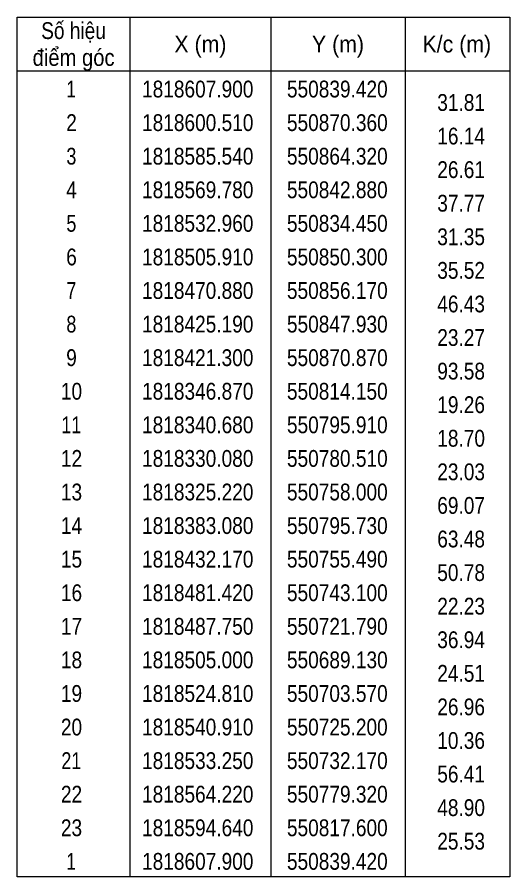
# Model space of a CAD drawing. Header units: metres. Extents: x 549203 to 552789, y 1818269 to 1821872.
# Drawn here: x 551294.2 to 551441.1, y 1818268.6 to 1818524.6 of the extents above; entities that cross this region are included whole.
import ezdxf
from ezdxf.enums import TextEntityAlignment as Align

# ---------------------------------------------------------------- set-up
doc = ezdxf.new("R2010")
doc.units = ezdxf.units.M
doc.header["$LTSCALE"] = 2
doc.layers.add('63', color=7, linetype='Continuous', lineweight=13)

msp = doc.modelspace()

# ---------------------------------------------------------------- linework, layer by layer
at = {"layer": '63'}
for p, q in [((551327.85, 1818524.61), (551327.85, 1818268.61)), ((551369.85, 1818524.61), (551369.85, 1818268.61)), ((551409.85, 1818524.61), (551409.85, 1818268.61)), ((551294.25, 1818508.61), (551441.05, 1818508.61))]:
    msp.add_line(p, q, dxfattribs=at)
msp.add_lwpolyline([(551294.25, 1818524.61), (551441.05, 1818524.61), (551441.05, 1818268.61), (551294.25, 1818268.61)], close=True, dxfattribs=at)

# ---------------------------------------------------------------- texts
for s, width, p in [('Số hiệu', 0.85, (551311.045, 1818518.11)), ('X (m)', 0.95, (551348.85, 1818514.11)), ('Y (m)', 0.95, (551389.85, 1818514.11)), ('K/c (m)', 0.95, (551425.255, 1818514.11)), ('điểm góc', 0.9, (551311.055, 1818510.11)), (' 1', 0.75, (551309.65, 1818500.71)), ('1818607.900', 0.85, (551348.05, 1818500.71)), ('550839.420', 0.85, (551389.645, 1818500.71)), (' 2', 0.85, (551309.65, 1818490.71)), ('1818600.510', 0.85, (551348.05, 1818490.71)), ('550870.360', 0.85, (551389.645, 1818490.71)), (' 3', 0.8, (551309.655, 1818480.71)), ('1818585.540', 0.85, (551348.05, 1818480.71)), ('550864.320', 0.85, (551389.645, 1818480.71)), (' 4', 0.85, (551309.65, 1818470.71)), ('1818569.780', 0.85, (551348.05, 1818470.71)), ('550842.880', 0.85, (551389.645, 1818470.71)), (' 5', 0.8, (551309.655, 1818460.71)), ('1818532.960', 0.85, (551348.05, 1818460.71)), ('550834.450', 0.85, (551389.645, 1818460.71)), (' 6', 0.85, (551309.655, 1818450.71)), ('1818505.910', 0.85, (551348.05, 1818450.71)), ('550850.300', 0.85, (551389.645, 1818450.71)), (' 7', 0.8, (551309.65, 1818440.71)), ('1818470.880', 0.85, (551348.05, 1818440.71)), ('550856.170', 0.85, (551389.645, 1818440.71)), (' 8', 0.8, (551309.65, 1818430.71)), ('1818425.190', 0.85, (551348.05, 1818430.71)), ('550847.930', 0.85, (551389.645, 1818430.71)), (' 9', 0.85, (551309.65, 1818420.71)), ('1818421.300', 0.85, (551348.05, 1818420.71)), ('550870.870', 0.85, (551389.645, 1818420.71)), (' 10', 0.85, (551309.645, 1818410.71)), ('1818346.870', 0.85, (551348.05, 1818410.71)), ('550814.150', 0.85, (551389.645, 1818410.71)), (' 11', 0.8, (551309.645, 1818400.71)), ('1818340.680', 0.85, (551348.05, 1818400.71)), ('550795.910', 0.85, (551389.645, 1818400.71)), (' 12', 0.85, (551309.655, 1818390.71)), ('1818330.080', 0.85, (551348.05, 1818390.71)), ('550780.510', 0.85, (551389.645, 1818390.71)), (' 13', 0.85, (551309.65, 1818380.71)), ('1818325.220', 0.85, (551348.05, 1818380.71)), ('550758.000', 0.85, (551389.645, 1818380.71)), (' 14', 0.85, (551309.645, 1818370.71)), ('1818383.080', 0.85, (551348.05, 1818370.71)), ('550795.730', 0.85, (551389.645, 1818370.71)), (' 15', 0.85, (551309.65, 1818360.71)), ('1818432.170', 0.85, (551348.05, 1818360.71)), ('550755.490', 0.85, (551389.645, 1818360.71)), (' 16', 0.85, (551309.65, 1818350.71)), ('1818481.420', 0.85, (551348.05, 1818350.71)), ('550743.100', 0.85, (551389.645, 1818350.71)), (' 17', 0.85, (551309.655, 1818340.71)), ('1818487.750', 0.85, (551348.05, 1818340.71)), ('550721.790', 0.85, (551389.645, 1818340.71)), (' 18', 0.85, (551309.655, 1818330.71)), ('1818505.000', 0.85, (551348.05, 1818330.71)), ('550689.130', 0.85, (551389.645, 1818330.71)), (' 19', 0.85, (551309.645, 1818320.71)), ('1818524.810', 0.85, (551348.05, 1818320.71)), ('550703.570', 0.85, (551389.645, 1818320.71)), (' 20', 0.85, (551309.645, 1818310.71)), ('1818540.910', 0.85, (551348.05, 1818310.71)), ('550725.200', 0.85, (551389.645, 1818310.71)), (' 21', 0.8, (551309.645, 1818300.71)), ('1818533.250', 0.85, (551348.05, 1818300.71)), ('550732.170', 0.85, (551389.645, 1818300.71)), (' 22', 0.85, (551309.655, 1818290.71)), ('1818564.220', 0.85, (551348.05, 1818290.71)), ('550779.320', 0.85, (551389.645, 1818290.71)), (' 23', 0.85, (551309.65, 1818280.71)), ('1818594.640', 0.85, (551348.05, 1818280.71)), ('550817.600', 0.85, (551389.645, 1818280.71)), (' 1', 0.75, (551309.65, 1818270.71)), ('1818607.900', 0.85, (551348.05, 1818270.71)), ('550839.420', 0.85, (551389.645, 1818270.71))]:
    msp.add_text(s, height=5, dxfattribs=dict(at, width=width)).set_placement(p, align=Align.CENTER)
at = {"layer": '63', "width": 0.85}
for s, p in [('31.81', (551433.65, 1818496.71)), ('16.14', (551433.65, 1818486.71)), ('26.61', (551433.65, 1818476.71)), ('37.77', (551433.65, 1818466.71)), ('31.35', (551433.65, 1818456.71)), ('35.52', (551433.65, 1818446.71)), ('46.43', (551433.65, 1818436.71)), ('23.27', (551433.65, 1818426.71)), ('93.58', (551433.65, 1818416.71)), ('19.26', (551433.65, 1818406.71)), ('18.70', (551433.65, 1818396.71)), ('23.03', (551433.65, 1818386.71)), ('69.07', (551433.65, 1818376.71)), ('63.48', (551433.65, 1818366.71)), ('50.78', (551433.65, 1818356.71)), ('22.23', (551433.65, 1818346.71)), ('36.94', (551433.65, 1818336.71)), ('24.51', (551433.65, 1818326.71)), ('26.96', (551433.65, 1818316.71)), ('10.36', (551433.65, 1818306.71)), ('56.41', (551433.65, 1818296.71)), ('48.90', (551433.65, 1818286.71)), ('25.53', (551433.65, 1818276.71))]:
    msp.add_text(s, height=5, dxfattribs=at).set_placement(p, align=Align.RIGHT)

doc.saveas('drawing.dxf')
